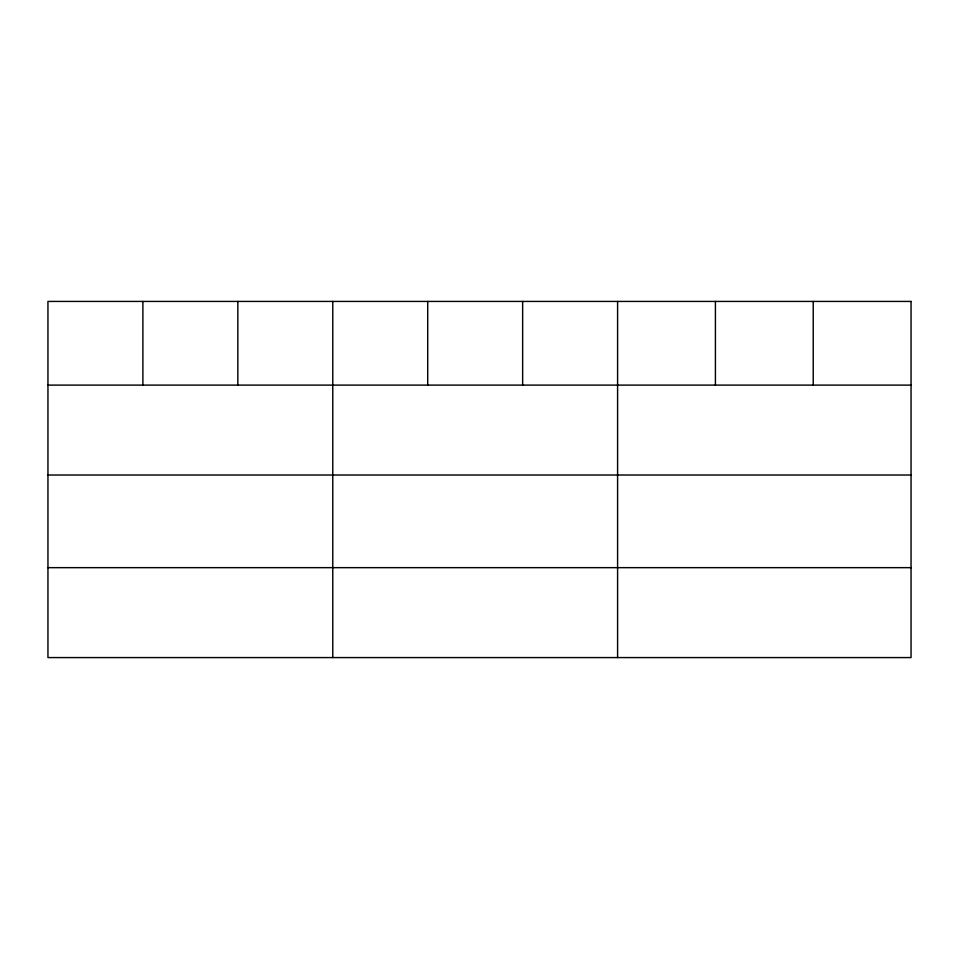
<?xml version="1.0" encoding="UTF-8"?>
<svg xmlns="http://www.w3.org/2000/svg" width="959" height="959" viewBox="0 0 959 959"><rect width="100%" height="100%" fill="white"/><g stroke="black" fill="none" stroke-linecap="round" stroke-linejoin="round"><path stroke-width="1.44" d="M47.95 385.11L911.05 385.11M47.95 475.017L911.05 475.017M47.95 567.656L911.05 567.656M813.232 301.426L813.232 385.11M715.414 301.426L715.414 385.11M617.596 301.426L617.596 657.574M522.655 301.426L522.655 385.11M427.714 301.426L427.714 385.11M332.773 301.426L332.773 657.574M237.832 301.426L237.832 385.11M142.891 301.426L142.891 385.11M911.05 301.426L47.95 301.426L47.95 657.574L911.05 657.574L911.05 301.426"/></g></svg>
